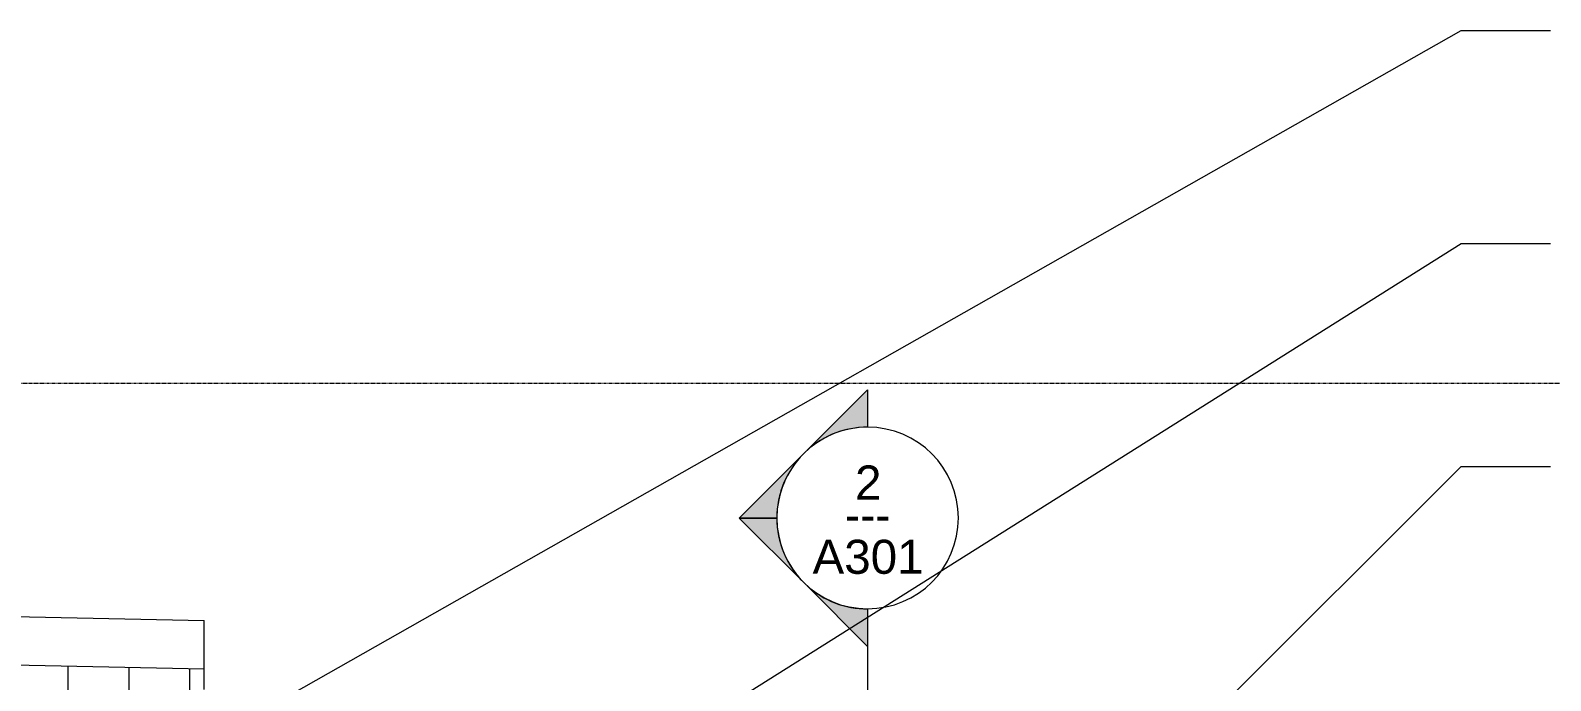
# Model space of a CAD drawing. Header units: inches. Extents: x 1750 to 8392, y -264 to 660.
# Drawn here: x 3549.4 to 3951.3, y 448.3 to 620.2 of the extents above; entities that cross this region are included whole.
import ezdxf

# ---------------------------------------------------------------- set-up
doc = ezdxf.new("R2010")
doc.units = ezdxf.units.IN
doc.header["$MEASUREMENT"] = 0
doc.linetypes.add('Aligning Line 1_8_', pattern=[0.25, 0.125, -0.125])
for name, color, linetype, lineweight in [('0-1', 7, 'Continuous', 5), ('A-ROOF-1', 132, 'Continuous', 9), ('A-WALL-PATT-1', 111, 'Continuous', 9), ('G-ANNO-SYMB', 111, 'Aligning Line 1_8_', 9), ('G-ANNO-SYMB-1', 147, 'Aligning Line 1_8_', 9), ('G-ANNO-SYMB-2', 111, 'Continuous', 9), ('G-ANNO-TEXT', 231, 'Continuous', 9), ('S-FNDN-1', 32, 'Continuous', 9)]:
    doc.layers.add(name, color=color, linetype=linetype, lineweight=lineweight)
doc.styles.add('Arial', font='arial.ttf', dxfattribs={"height": 9})
doc.styles.add('Century Gothic', font='ufonts.com_century-gothic.ttf', dxfattribs={"height": 9})

# ---------------------------------------------------------------- blocks, each defined once
blk = doc.blocks.new('CTR - 1st Phase - Common Walls_rvt-1-BUILDING ELEVATION - EAST')
at = {"layer": 'G-ANNO-SYMB-1'}
for q in [(4072.04, 526.95), (4071.96, 526.95)]:
    blk.add_line((1926.86, 526.95), q, dxfattribs=at)
blk = doc.blocks.new('CTR - 1st Phase -Stairs _ Elevators_rvt-1-BUILDING ELEVATION - EAST')
at = {"layer": 'G-ANNO-SYMB-1'}
blk.add_line((1926.86, 526.95), (4071.96, 526.95), dxfattribs=at)
blk = doc.blocks.new('Section - Section Head - Filled-22785-BUILDING ELEVATION - EAST')
at = {"layer": 'G-ANNO-SYMB-2'}
h = blk.add_hatch(color=256, dxfattribs=at)
edge = h.paths.add_edge_path(flags=0)
edge.add_line((2563.93, -108.54), (2547.82, -92.44))
edge.add_line((2547.82, -92.44), (2547.82, -102.35))
edge.add_arc((2547.82, -126.38), 24.03, 47.9216, 90, ccw=False)
h = blk.add_hatch(color=256, dxfattribs=at)
edge = h.paths.add_edge_path(flags=0)
edge.add_arc((2547.82, -126.38), 24, 0, 45, ccw=False)
edge.add_line((2571.82, -126.38), (2581.76, -126.38))
edge.add_line((2581.76, -126.38), (2564.79, -109.41))
h = blk.add_hatch(color=256, dxfattribs=at)
edge = h.paths.add_edge_path(flags=0)
edge.add_line((2564.79, -143.35), (2581.76, -126.38))
edge.add_line((2581.76, -126.38), (2571.82, -126.38))
edge.add_arc((2547.82, -126.38), 24, 315, 360, ccw=False)
h = blk.add_hatch(color=256, dxfattribs=at)
edge = h.paths.add_edge_path(flags=0)
edge.add_arc((2547.82, -126.38), 24.03, 270, 312.0784, ccw=False)
edge.add_line((2547.82, -150.41), (2547.82, -160.32))
edge.add_line((2547.82, -160.32), (2563.93, -144.22))
for p, q in [((2547.82, -102.35), (2547.82, -92.44)), ((2547.82, -92.44), (2563.93, -108.54)), ((2564.79, -109.41), (2581.76, -126.38)), ((2581.76, -126.38), (2564.79, -143.35)), ((2571.82, -126.38), (2581.76, -126.38)), ((2581.76, -126.38), (2571.82, -126.38)), ((2563.93, -144.22), (2547.82, -160.32)), ((2547.82, -160.32), (2547.82, -150.41))]:
    blk.add_line(p, q, dxfattribs=at)
for centre, radius, start, end in [((2547.82, -126.41), 24, 90, 270), ((2547.82, -126.38), 24.03, 47.9216, 90), ((2547.82, -126.41), 24, 270, 90), ((2547.82, -126.38), 24, 360, 45), ((2547.82, -126.38), 24, 315, 360), ((2547.82, -126.38), 24.03, 270, 312.0784)]:
    blk.add_arc(centre, radius, start, end, dxfattribs=at)

msp = doc.modelspace()

# ---------------------------------------------------------------- hatches: boundary and pattern name
at = {"layer": 'A-WALL-PATT-1'}
h = msp.add_hatch(dxfattribs=at)
h.set_pattern_fill('FP_37', color=256, style=0, pattern_type=2)
h.set_pattern_definition([(90, (3591.574, 398), (-16.082, 1e-15), [])])
h.paths.add_polyline_path([(3549.3362, 423.6634), (3595.8237, 423.6634), (3595.8237, 446), (3595.3237, 446), (3595.3237, 451.3646), (3477.3237, 453.8229), (3477.3237, 423.6634), (3548.3126, 423.6634)], flags=0)

# ---------------------------------------------------------------- linework, layer by layer
at = {"layer": 'A-ROOF-1'}
for p, q in [((3468.8237, 466.8778), (3595.3237, 464.2424)), ((3595.3237, 451.3646), (3595.3237, 464.2424)), ((3595.3237, 451.3646), (3468.8237, 454))]:
    msp.add_line(p, q, dxfattribs=at)
at = {"layer": 'G-ANNO-SYMB'}
msp.add_line((1926.8612, 526.9531), (4072.0372, 526.9531), dxfattribs=at)
at = {"layer": 'G-ANNO-SYMB-2'}
msp.add_line((3770.7237, 467.281), (3770.7237, -102.3784), dxfattribs=at)
at = {"layer": 'G-ANNO-TEXT'}
for p, q in [((3424.9289, 335.0407), (3927.6533, 620.1803)), ((3927.6533, 620.1803), (3951.2073, 620.1803)), ((3500.8608, 295.3339), (3927.6533, 563.8467)), ((3927.6533, 563.8467), (3951.2073, 563.8467)), ((3744.2466, 322.0014), (3927.6533, 504.8885)), ((3927.6533, 504.8885), (3951.2073, 504.8885))]:
    msp.add_line(p, q, dxfattribs=at)
at = {"layer": 'S-FNDN-1'}
msp.add_line((3595.3237, 446), (3595.3237, 451.3646), dxfattribs=at)

# ---------------------------------------------------------------- block references
at = {"layer": '0-1'}
for name in ['CTR - 1st Phase - Common Walls_rvt-1-BUILDING ELEVATION - EAST', 'CTR - 1st Phase -Stairs _ Elevators_rvt-1-BUILDING ELEVATION - EAST']:
    msp.add_blockref(name, (0, 0), dxfattribs=at)
at = {"layer": 'G-ANNO-SYMB-2', "rotation": 180}
msp.add_blockref('Section - Section Head - Filled-22785-BUILDING ELEVATION - EAST', (6318.5449, 364.9027), dxfattribs=at)

# ---------------------------------------------------------------- texts
at = {"layer": 'G-ANNO-SYMB-2', "char_height": 9, "attachment_point": 1}
for s, insert, width, style in [('2', (3767.4028, 505.1897), 8.484, 'Arial'), ('---', (3764.7514, 496.683), 15.453, 'Century Gothic'), ('A301', (3756.1587, 485.5534), 35.754, 'Arial')]:
    msp.add_mtext(s, dxfattribs=dict(at, insert=insert, width=width, style=style))

doc.saveas('drawing.dxf')
